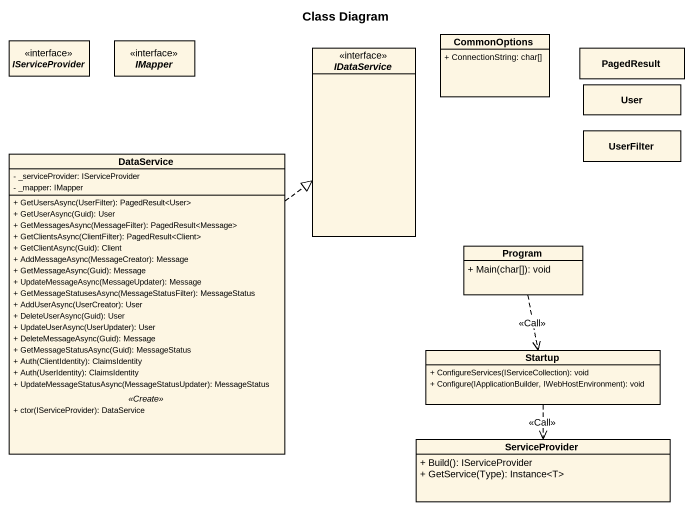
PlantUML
@startuml
title Class Diagram
hide circle
hide empty members
skinparam classAttributeIconSize 0
interface IServiceProvider
interface IMapper
class CommonOptions {
  + ConnectionString: char[]
}
interface IDataService
class PagedResult
class User
class DataService {
  - _serviceProvider: IServiceProvider
  - _mapper: IMapper
  --
  + GetUsersAsync(UserFilter): PagedResult<User>
  + GetUserAsync(Guid): User
  + GetMessagesAsync(MessageFilter): PagedResult<Message>
  + GetClientsAsync(ClientFilter): PagedResult<Client>
  + GetClientAsync(Guid): Client
  + AddMessageAsync(MessageCreator): Message
  + GetMessageAsync(Guid): Message
  + UpdateMessageAsync(MessageUpdater): Message
  + GetMessageStatusesAsync(MessageStatusFilter): MessageStatus
  + AddUserAsync(UserCreator): User
  + DeleteUserAsync(Guid): User
  + UpdateUserAsync(UserUpdater): User
  + DeleteMessageAsync(Guid): Message
  + GetMessageStatusAsync(Guid): MessageStatus
  + Auth(ClientIdentity): ClaimsIdentity
  + Auth(UserIdentity): ClaimsIdentity
  + UpdateMessageStatusAsync(MessageStatusUpdater): MessageStatus
  .. <<Create>> ..
  + ctor(IServiceProvider): DataService
}
class UserFilter
class Program {
  + Main(char[]): void
}
class Startup {
  + ConfigureServices(IServiceCollection): void
  + Configure(IApplicationBuilder, IWebHostEnvironment): void
}
class ServiceProvider {
  + Build(): IServiceProvider
  + GetService(Type): Instance<T>
}
DataService .up.|> IDataService
Program ..> Startup : <<Call>>
Startup ..> ServiceProvider : <<Call>>
@enduml
